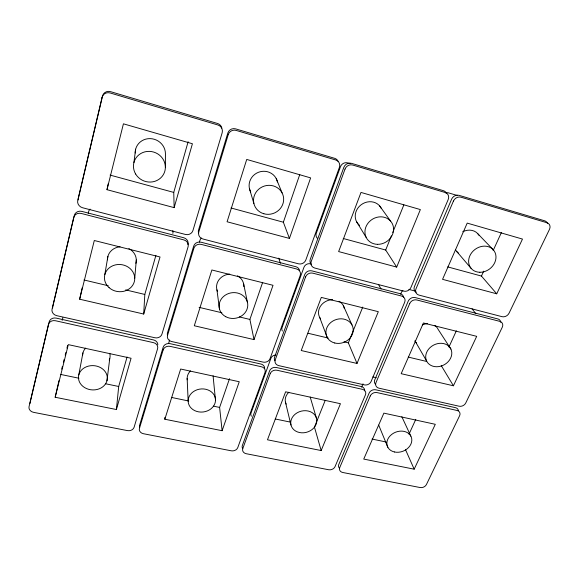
<?xml version="1.0" encoding="UTF-8"?>
<svg xmlns="http://www.w3.org/2000/svg" width="579" height="579" viewBox="0 0 579 579"><rect width="100%" height="100%" fill="white"/><g stroke="black" fill="none" stroke-linecap="round" stroke-linejoin="round"><path stroke-width="0.87" d="M165.384 167.179L165.435 153.732A15.242 14.533 24.2 0 0 150.135 138.613A15.242 14.533 24.2 0 0 135.189 153.022M164.834 419.232L180.662 369.026L239.25 381.742L222.112 430.704L164.834 419.232L164.841 417.452M82.182 287.835L79.649 299.205L143.708 314.042L144.808 294.443L155.91 255.31M134.741 278.231L136.311 259.985M58.993 380.541L55.171 397.259L116.401 409.527L118.702 386.483L127.076 356.968M106.956 380.787A14.446 12.152 3.8 0 0 88.674 366.058A14.446 12.152 3.8 0 0 83.036 386.468A14.446 12.152 3.8 0 0 106.956 380.787L109.749 358.662M133.923 162.525L135.631 149.223M104.813 274.634L107.889 256.446M78.78 374.91L82.935 352.879M106.985 189.688L123.421 123.819L192.416 143.744L174.149 207.629L106.985 189.688L108.259 183.681M29.876 403.614L49.186 321.852A6.029 5.16 10 0 1 56.286 318.132L153.544 339.945A5.718 4.972 -0.1 0 1 157.828 344.722M62.221 320.296L62.858 317.661M88.225 213.289L88.652 211.552A5.935 5.406 17.9 0 1 90.063 209.113M61.707 369.134L62.358 366.507M63.451 362.136L64.103 359.508M65.195 355.137L65.847 352.51M66.94 348.138L67.591 345.518M55.171 397.259L68.308 344.635L131.064 358.256L116.401 409.527M79.649 299.205L94.297 240.509L160.028 256.982L143.708 314.042M174.149 207.629L173.751 192.409L188.124 141.732M167.541 335.393L193.871 248.29A6 5.551 -2.6 0 1 201.289 244.403L296.622 268.982A5.79 5.247 -19.7 0 1 300.19 275.51L270.046 358.633A5.537 4.798 -12.9 0 1 263.134 362.121L171.616 341.523A5.754 5.037 -2.1 0 1 167.541 335.393A5.718 5.016 -2 0 1 167.534 332.744L193.69 246.082A5.956 5.522 -2.5 0 1 201.065 242.217L295.797 266.709A5.754 5.218 -19.7 0 1 299.546 270.473M168.583 343.477L169.633 340.018M199.422 242.102L199.943 240.379A5.573 5.189 -3.4 0 1 201.434 238.056M222.112 430.704L219.615 407.428L229.508 378.688M254.007 339.591L273.02 285.302L211.878 269.98L194.298 325.76L254.007 339.591L249.896 319.434L262.656 282.357M289.435 238.432L310.633 177.891L246.726 159.435L227.077 221.771L289.435 238.432L283.355 222.213L299.777 174.489M325.072 400.719L314.455 427.114L321.164 450.549L267.469 439.794L285.613 391.809L340.445 403.715L321.164 450.549M357.019 363.453L378.326 311.69L321.309 297.403L301.225 350.527L357.019 363.453L348.355 342.848L362.743 307.08M396.687 267.085L338.635 251.576L360.999 192.438L420.361 209.576L396.687 267.085L385.686 250.034L391.404 235.819M392.75 232.476L403.845 204.894M361.614 387.148L363.011 383.819M400.632 294.175L401.327 292.533A5.247 4.523 -30 0 1 402.912 290.412M409.013 434.149L415.787 419.362M448.942 347.016L456.361 330.826M496.724 293.806L442.551 279.339L467.21 223.11L522.482 239.069L496.724 293.806L481.453 276.067L483.711 271.138M493.134 250.577L501.421 232.49M414.173 469.185L435.299 424.306L383.877 413.138L363.735 459.082L414.173 469.185L405.539 449.709M453.429 385.788L476.698 336.341L423.408 322.988L401.182 373.687L453.429 385.788L441.234 365.573M60.397 374.381L78.947 378.232M105.45 383.732L118.702 386.483M171.963 397.534L188.732 401.015M213.441 406.147L219.615 407.428M275.22 418.972L290.043 422.048M372.029 439.063L386.128 441.994M372.818 376.936L376.328 377.74M83.933 279.968L108.287 285.758M125.679 289.891L144.808 294.443M199.096 307.348L221.866 312.769M239.388 316.93L249.896 319.434M308.108 333.272L328.228 338.056M343.977 341.805L348.355 342.848M408.246 357.084L426.709 361.477M408.832 289.413L415.78 291.223M110.082 175.097L173.751 192.409M230.999 207.977L283.355 222.213M343.253 238.497L385.686 250.034M447.719 266.897L481.453 276.067M350.237 163.654L347.646 162.887A5.732 5.327 -41.1 0 0 340.488 166.643L316.308 233.243A5.486 5.03 -27.2 0 0 317.292 238.215M457.258 195.47L448.631 192.908A5.616 4.907 -41.7 0 0 445.902 192.858M478.022 233.952L493.54 250.085M456.817 251.576L471.176 268.461M472.059 308.802L475.815 313.709M379.534 205.769L390.528 221.026M450.918 349.094A13.541 11.175 -27.9 0 0 428.561 349.209A13.541 11.175 -27.9 0 0 436.754 366.753A13.541 11.175 -27.9 0 0 450.918 349.094L438.086 329.299A12.933 10.835 -28.4 0 0 434.836 325.536M356.425 221.446L366.174 237.426M426.643 361.093L414.94 340.814A12.933 10.835 -28.4 0 0 416.569 343.13M378.376 284.311L381.047 289.03M401.855 416.771L410.873 436.175M343.354 305.64L351.996 324.957M378.709 425.116L387.872 447.35M276.212 178.549L282.082 192.887M319.753 317.603L327.215 337.434M278.745 258.147L280.41 263.293M249.448 188.624L253.877 203.475M310.192 397.028L316.583 418.682A13.194 10.9 -15.4 0 1 299.415 432.513A13.194 10.9 -15.4 0 1 295.283 414.086A13.194 10.9 -15.4 0 1 316.583 418.682M285.454 402.181L290.976 425M243.535 283.421L247.421 302.245M216.93 289.855L219.477 309.02M215.518 400.313A13.715 11.566 -6.5 0 0 195.261 390.543A13.715 11.566 -6.5 0 0 194.718 410.627A13.715 11.566 -6.5 0 0 215.518 400.313L213.275 377.964A13.085 11.196 -6 0 0 213.079 375.778M187.147 378.369L188.146 400.842M458.517 253.139A13.787 11.768 -37.9 0 1 455.521 249.672M462.722 231.774A13.787 11.768 -37.9 0 1 478.92 235.212M416.149 292.236A5.638 4.842 -31.4 0 1 414.448 286.54L451.591 199.198A6 5.211 -41.8 0 1 459.082 195.355L544.68 220.823A5.899 4.849 -41.6 0 1 547.401 223.356M422.547 324.87A12.933 10.835 -28.4 0 1 427.418 323.675M375.532 384.268A5.312 4.415 -22.6 0 1 374.743 379.889L408.231 301.152A5.58 4.777 -29.8 0 1 415.295 297.599L497.817 318.935A5.479 4.473 -32.8 0 1 500.777 322.308M339.634 468.382A5.052 4.024 -17.3 0 1 338.787 464.445L369.127 393.105A5.269 4.357 -21.7 0 1 375.807 389.797L455.434 407.659A5.16 4.104 -25.9 0 1 458.365 410.649M359.516 225.332A14.07 12.752 -35.2 0 1 361.007 204.865A14.07 12.752 -35.2 0 1 381.373 208.556M311.372 264.393A5.776 5.24 -23.7 0 1 310.308 259.233L343.832 167.36A6.13 5.689 -41.2 0 1 351.489 163.343L443.434 190.701A6.022 5.283 -41.8 0 1 446.467 193.386M310.713 263.829A5.377 4.871 -22.1 0 0 303.939 267.31L282.089 327.504A5.204 4.574 -16.1 0 0 282.371 331.007M320.585 318.884A13.245 11.638 -22 0 1 320.346 306.371A13.245 11.638 -22 0 1 332.657 299.676M339.033 301.275A13.245 11.638 -22 0 1 344.36 308.513M274.924 360.724A5.479 4.726 -14.5 0 1 274.605 357.105L304.713 274.584A5.725 5.16 -21.7 0 1 311.929 270.878L400.234 293.712A5.602 4.835 -29 0 1 403.57 297.273M275.995 354.985A5.117 4.415 -14 0 0 270.885 358.365L251.04 413.03A4.972 4.154 -11.4 0 0 251.373 416.192M286.178 404.128A12.608 10.581 -15.3 0 1 288.841 392.229M242.739 448.703A5.225 4.27 -10.6 0 1 242.369 445.454L269.561 370.929A5.435 4.654 -13.7 0 1 276.378 367.499L361.303 386.548A5.291 4.4 -20.7 0 1 364.618 390.854M250.736 191.989A14.41 13.809 -22.1 0 1 258.589 172.238A14.41 13.809 -22.1 0 1 277.45 181.936M198.525 232.852A6 5.616 -2.7 0 1 198.568 229.935L227.808 133.083A6.275 6.217 -17.8 0 1 235.639 128.871L334.662 158.335A6.152 5.761 -40.8 0 1 338.042 161.194M217.465 291.389A13.693 12.42 -9 0 1 229.762 274.12M237.47 275.799A13.693 12.42 -9 0 1 243.868 286.641M187.249 379.831A13.085 11.196 -6 0 1 190.491 370.871M139.662 427.555A5.457 4.502 -2.1 0 1 139.619 425.218L163.155 347.234A5.674 4.936 -2 0 1 170.11 343.665L260.89 364.025A5.464 4.697 -12.1 0 1 264.661 368.555M78.208 199.958A6.434 5.862 20.7 0 1 78.346 198.416L102.519 96.063A6.847 6.405 40.9 0 1 110.538 91.656L217.494 123.472A6.333 6.275 16.6 0 1 221.851 128.053M107.52 259.841A14.432 13.042 9.1 0 1 120.063 246.799M128.856 248.565A14.432 13.042 9.1 0 1 135.891 263.358M52.675 308.006A6.072 5.247 10.9 0 1 52.783 306.631L74.322 215.446A6.376 5.768 18.6 0 1 81.856 211.4L183.731 237.745A6.007 5.566 1.3 0 1 187.929 244.606M172.839 230.623A5.681 5.276 5.2 0 1 172.839 233.351M109.749 353.335A13.758 11.732 4.7 0 1 109.228 360.109M82.616 355.173A13.758 11.732 4.7 0 1 85.649 348.102M48.433 324.508L29.037 406.646A5.812 4.726 6.4 0 0 33.64 412.357L127.438 430.602A5.529 4.552 -0.8 0 0 134.111 427.237L157.589 348.717A5.754 4.994 -0.2 0 0 153.457 342.638L55.577 320.759A6.065 5.182 9.9 0 0 48.433 324.508M73.699 217.523L52.045 309.208A6.116 5.269 10.8 0 0 56.793 315.678L154.904 337.76A5.797 5.081 -0.1 0 0 161.954 334.126L188.074 246.806A6.043 5.595 1.1 0 0 183.847 239.909L81.277 213.456A6.42 5.797 18.3 0 0 73.699 217.523M102.063 97.41L77.738 200.399A6.478 5.899 20.5 0 0 82.638 207.767L185.461 234.466A6.094 5.696 1.4 0 0 192.937 230.529L222.155 132.837A6.369 6.311 14.2 0 0 217.849 124.97L110.133 92.966A6.897 6.449 40.5 0 0 102.063 97.41M163.14 349.948L139.459 428.286A5.486 4.523 -2.2 0 0 143.447 433.722L231.253 450.802A5.283 4.321 -9.4 0 0 237.795 447.56L265.001 372.55A5.5 4.719 -12.2 0 0 261.462 366.768L170.139 346.358A5.71 4.958 -2.1 0 0 163.14 349.948M228.227 134.632L198.778 232.056A6.043 5.652 -2.9 0 0 202.939 239.004L298.474 263.814A5.841 5.327 -21.6 0 0 305.799 260.043L339.388 167.425A6.188 5.797 -40.6 0 0 335.798 160.007L236.123 130.398A6.318 6.253 -17.7 0 0 228.227 134.632M270.183 373.701L242.804 448.537A5.254 4.285 -10.6 0 0 246.249 453.719L328.619 469.743A5.102 4.075 -16.5 0 0 335.046 466.616L365.45 394.835A5.32 4.415 -20.7 0 0 362.447 389.334L277.037 370.249A5.464 4.675 -13.7 0 0 270.183 373.701M305.589 276.892L275.257 359.812A5.508 4.748 -14.5 0 0 278.745 365.631L364.314 384.89A5.363 4.48 -21.7 0 0 371.088 381.539L404.67 302.26A5.638 4.856 -28.9 0 0 401.674 296.072L312.848 273.165A5.761 5.189 -21.7 0 0 305.589 276.892M345.019 169.082L311.227 261.462A5.812 5.269 -23.7 0 0 314.744 268.041L403.744 291.15A5.689 4.929 -30.6 0 0 410.909 287.531L448.197 199.523A6.058 5.305 -41.6 0 0 445.237 192.525L352.734 165.044A6.166 5.718 -40.9 0 0 345.019 169.082M370.307 395.913L339.75 467.535A5.073 4.039 -17.3 0 0 342.71 472.478L420.13 487.54A4.958 3.821 -21.5 0 0 426.434 484.522L459.61 415.722A5.189 4.118 -25.8 0 0 457.07 410.475L377.03 392.591A5.298 4.371 -21.6 0 0 370.307 395.913M409.708 303.548L375.966 382.639A5.341 4.437 -22.6 0 0 378.927 388.176L459.111 406.226A5.233 4.176 -26.7 0 0 465.748 402.998L502.275 327.244A5.515 4.487 -32.7 0 0 499.786 321.367L416.815 299.973A5.616 4.798 -29.7 0 0 409.708 303.548M453.429 201.065L415.975 288.863A5.674 4.864 -31.3 0 0 418.914 295.087L502.036 316.677A5.573 4.545 -34 0 0 509.05 313.203L549.464 229.393A5.935 4.871 -41.4 0 0 547.046 222.77L460.971 197.2A6.036 5.24 -41.6 0 0 453.429 201.065M479.882 272.275A14.475 12.195 -37.1 0 0 495.183 252.828A14.475 12.195 -37.1 0 0 471.842 252.524A14.475 12.195 -37.1 0 0 479.882 272.275M394.56 451.996A12.81 10.205 -21.6 0 0 411.72 438.701A12.81 10.205 -21.6 0 0 391.73 434.395A12.81 10.205 -21.6 0 0 394.56 451.996M377.544 244.338A14.793 13.259 -34.1 0 0 392.439 223.928A14.793 13.259 -34.1 0 0 367.803 223.48A14.793 13.259 -34.1 0 0 377.544 244.338M334.756 343.007A13.889 12.043 -21.7 0 0 353.031 327.924A13.889 12.043 -21.7 0 0 330.891 322.416A13.889 12.043 -21.7 0 0 334.756 343.007M263.829 213.752A15.177 14.41 -21.4 0 0 283.363 196.419A15.177 14.41 -21.4 0 0 258.589 189.319A15.177 14.41 -21.4 0 0 263.829 213.752M225.759 316.706A14.388 12.89 -9.4 0 0 247.761 305.596A14.388 12.89 -9.4 0 0 226.758 294.306A14.388 12.89 -9.4 0 0 225.759 316.706M135.638 174.018A16.06 15.249 20.4 0 0 163.292 174.757A16.06 15.249 20.4 0 0 149.324 151.372A16.06 15.249 20.4 0 0 135.638 174.018M109.084 287.64A15.184 13.592 7.7 0 0 134.306 281.741A15.184 13.592 7.7 0 0 115.366 264.907A15.184 13.592 7.7 0 0 109.084 287.64"/></g></svg>
